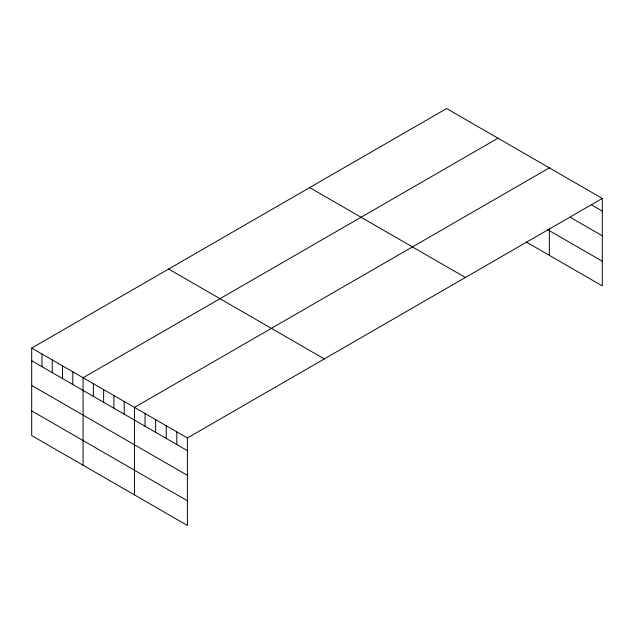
<?xml version="1.0" encoding="UTF-8"?>
<svg xmlns="http://www.w3.org/2000/svg" width="634" height="634" viewBox="0 0 634 634"><rect width="100%" height="100%" fill="white"/><g stroke="black" fill="none" stroke-linecap="round" stroke-linejoin="round"><path stroke-width="0.95" d="M602.3 198.434L187.395 437.975L187.395 525.459L31.7 435.566L31.7 348.082L446.605 108.541L602.3 198.434L602.3 285.918L526.244 242.006M497.983 138.204L83.078 377.745L83.078 465.229M549.361 167.867L134.456 407.408L134.456 494.892M591.712 204.996L602.3 211.114M570.537 217.462L602.3 235.8M547.649 229.682L602.3 261.232M309.685 187.593L465.38 277.478M168.62 269.038L324.315 358.923M31.7 348.082L187.395 437.975M31.7 360.762L187.395 450.655M31.7 385.448L187.395 475.341M31.7 410.88L187.395 500.773M549.361 228.787L549.361 255.351M176.807 431.865L176.807 444.545M166.219 425.747L166.219 438.427M155.631 419.637L155.631 432.317M145.043 413.526L145.043 426.206M124.185 401.481L124.185 414.161M113.906 395.545L113.906 408.225M103.635 389.617L103.635 402.297M93.356 383.681L93.356 396.361M72.807 371.817L72.807 384.497M62.528 365.881L62.528 378.561M52.25 359.953L52.25 372.633M41.979 354.018L41.979 366.698"/></g></svg>
